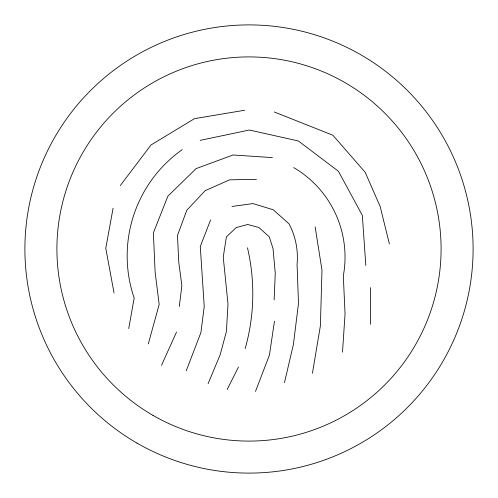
<?xml version="1.0" encoding="UTF-8"?>
<svg xmlns="http://www.w3.org/2000/svg" width="498" height="498" viewBox="0 0 498 498"><rect width="100%" height="100%" fill="white"/><g stroke="black" fill="none" stroke-linecap="round" stroke-linejoin="round"><path stroke-width="0.75" d="M274.124 299.908L275.263 273.178L273.016 248.521L269.275 236.861L258.892 227.48L247.624 224.474L236.145 227.617L226.397 236.924L223.241 257.117L227.997 303.979L226.403 331.5L220.147 354.794L208.114 383.641M342.506 352.161L345.046 313.908L343.321 275.898A103.789 103.789 0 0 0 293.727 167.596M179.292 306.513L181.863 285.535L178.757 262.209L177.493 235.43L186.769 210.268L205.108 190.709L229.615 179.834L256.426 179.367M274.473 321.135L269.418 355.124L255.493 391.409M312.42 373.319L320.388 325.804L321.988 270.221L315.147 226.851M128.714 328.568L134.192 298.09A130.127 130.127 0 0 1 182.243 149.618M113.077 208.22L105.788 248.303L114.036 292.967M284.464 382.682L293.39 344.492L298.495 303.419L297.063 264.519A72.602 72.602 0 0 0 289.077 223.882L273.259 209.77L252.978 203.589L231.968 206.471M148.304 343.925L159.179 304.421L155.115 272.188L153.396 232.815L167.894 196.162L196.088 168.617L233.07 154.978L272.394 157.617M186.208 370.867L200.912 332.558L204.23 306.544L200.271 246.504L210.592 219.929M161.501 365.395L176.516 332.035M227.163 389.498L238.455 367.07M120.323 185.511L151 144.986L194.475 118.661L244.599 110.257M200.202 140.355L249.336 130.022L298.333 140.965L338.397 171.225L362.332 215.366L365.831 265.453M274.249 111.963L332.869 135.226L365.152 172.24L380.186 206.577L389.399 244.001M370.574 287.67L370.574 324.254M247.475 247.792A201.466 201.466 0 0 1 245.172 348.619M136.95 443.077A224.1 224.1 0 0 0 473.1 249A224.1 224.1 0 0 0 136.95 54.923A224.1 224.1 0 0 0 136.95 443.077M152.954 415.351A192.085 192.085 0 0 0 441.085 249A192.085 192.085 0 0 0 152.954 82.649A192.085 192.085 0 0 0 152.954 415.351"/></g></svg>
